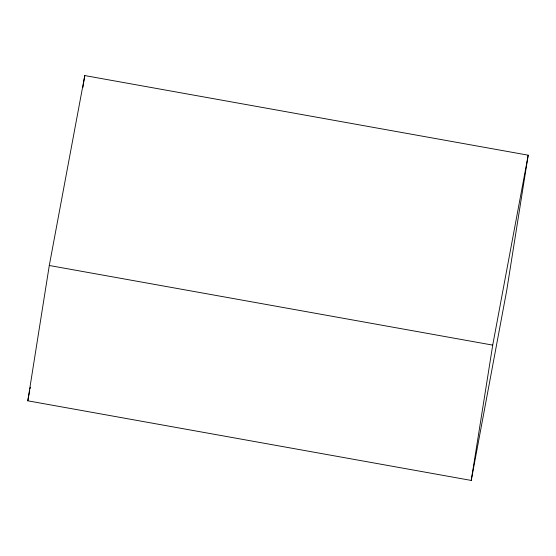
<?xml version="1.0" encoding="UTF-8"?>
<svg xmlns="http://www.w3.org/2000/svg" width="556" height="556" viewBox="0 0 556 556"><rect width="100%" height="100%" fill="white"/><g stroke="black" fill="none" stroke-linecap="round" stroke-linejoin="round"><path stroke-width="0.83" d="M27.8 400.813L49.289 265.497L84.769 75.567L528.2 155.187L506.711 290.503L471.231 480.433L27.8 400.813L29.711 390.597M82.865 87.556L84.769 75.567M471.231 480.433L492.72 345.116L528.2 155.187M30.024 388.894L30.344 387.185M49.289 265.497L492.72 345.116"/></g></svg>
